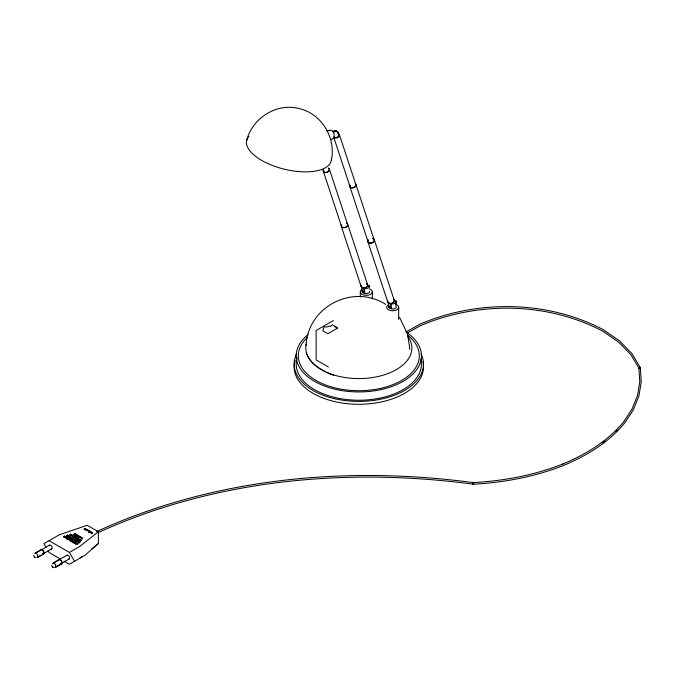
<?xml version="1.0" encoding="UTF-8"?>
<svg xmlns="http://www.w3.org/2000/svg" width="675" height="675" viewBox="0 0 675 675"><rect width="100%" height="100%" fill="white"/><g stroke="black" fill="none" stroke-linecap="round" stroke-linejoin="round"><path stroke-width="1.01" d="M473.057 482.979L473.116 482.583C503.769 480.954 534.279 475.225 562.916 463.978L562.823 464.02C585.799 454.418 607.804 441.163 623.767 421.715L632.087 408.983L637.529 395.449L639.807 381.611L638.862 367.808L639.951 367.192L640.221 368.204M331.29 160.49C336.352 137.987 321.41 113.214 298.628 108.447C276.1 102.794 251.893 118.505 246.561 140.898M306.079 345.457C307.792 306.728 352.823 283.399 385.695 304.349M407.784 332.75L420.247 325.747C477.833 301.126 547.104 301.919 602.851 331.223L618.756 342.233L630.906 354.679L638.955 368.229C639.301 369.866 638.761 365.614 640.322 367.85L641.25 381.822L638.93 395.938L633.378 409.733L624.712 422.947C608.656 442.513 586.533 455.836 563.423 465.497L563.338 465.531C534.6 476.82 503.989 482.574 473.217 484.211L473.091 483.595M640.288 367.909C641.174 367.36 637.462 367.116 639.588 368.567M96.652 531.571C213.528 477.908 346.511 465.632 473.116 482.583L473.065 484.169L473.31 483.005M473.243 484.186L473.268 483.621M640.102 368.263L640.162 367.402L631.918 353.573L619.574 340.917L603.349 329.729C547.315 300.274 477.689 299.481 419.799 324.219L406.207 331.847M639.259 367.327L639.225 368.483M46.001 547.197L43.951 543.645L59.341 534.76L87.176 525.277L98.373 531.74L98.373 543.586L84.788 555.382L69.398 564.266L64.1 561.203M98.373 531.74L79.658 546.488L69.398 552.42L49.081 540.683M79.658 558.343L82.105 556.419M91.867 548.716L98.373 543.586M473.099 484.194L473.133 484.169C347.009 467.328 214.54 479.385 98.018 532.668M364.601 288.267L369.394 285.457A3.696 2.135 0 0 1 368.626 287.786A3.696 2.135 0 0 1 364.601 288.267L364.601 292.764A3.696 2.135 0 0 1 362.585 291.617M389.171 307.058A3.696 2.135 0 0 0 391.188 308.197L391.188 303.708L395.972 300.898L395.972 305.387M333.425 320.515L316.145 330.488L316.145 359.918L328.421 367.006M330.632 326.295L332.37 324.759L337.399 327.67L337.399 328.202L327.856 333.712L322.827 330.809L324.034 326.776L326.582 327.021L330.151 326.025M35.016 553.12L40.981 549.678M77.726 543.662L64.581 536.068L63.577 536.65L76.722 544.244L77.726 543.662L77.726 544.126L64.581 536.532L63.577 537.114M36.045 552.952L49.545 545.155M79.751 542.143L67.407 535.022L66.471 535.562L78.806 542.692L79.751 542.143L78.806 543.156L78.806 542.692M79.751 542.607L67.407 535.486L66.471 536.026L69.112 537.553M69.955 534.701L70.824 534.195L81.084 540.127L80.215 541.088L69.955 534.701L80.215 540.624L81.084 540.127M69.955 535.165L70.824 534.667L81.084 540.591M74.748 533.571L73.87 534.077L81.852 538.684L82.73 538.178L74.748 533.571L82.73 538.642L81.852 539.148L81.852 538.684M74.748 534.035L73.87 534.541L79.194 537.612M84.181 529.883L84.181 529.107L85.253 528.491L88.071 530.12L88.071 530.888L85.253 529.267L85.253 528.491M37.378 557.221L40.787 555.247M43.343 553.77L51.73 548.935M37.555 557.533L43.529 554.091M88.071 530.12L86.991 530.736L84.181 529.107M88.577 531.562L89.648 530.947L92.467 532.567L91.395 533.191L88.577 531.562L88.577 532.339L89.648 531.714L92.467 533.343M53.004 563.017L58.97 559.575M58.59 560.048L66.968 555.213M57.451 560.874L53.182 563.338A2.185 1.257 60 0 1 53.873 563.271M60.767 563.827L69.154 558.993M55.367 567.118L60.48 564.157M55.544 567.43L61.518 563.988M326.708 130.823L329.586 130.359M333.307 137.759L336.243 137.405A3.459 2.557 80.8 0 0 338.496 135.338A3.459 2.557 80.8 0 0 337.719 131.583L333.965 131.861L333.045 131.22L336.513 130.663A3.459 2.557 80.8 0 0 334.083 131.49M54.16 567.751L52.498 566.992M35.353 557.668L34.509 557.094M338.167 133.633L338.673 133.92L337.88 132.764L338.167 133.633A3.097 2.244 -18.2 0 1 339.044 136.679A3.097 2.244 -18.2 0 1 334.859 137.962L334.26 137.666A3.097 2.244 -18.2 0 1 333.821 137.236M334.058 137.523L334.564 137.81L334.277 136.949M364.264 292.613L363.513 288.048L361.513 286.892L362.264 291.457L364.264 292.613A3.94 2.27 -60 0 0 364.745 292.967M390.85 308.045L390.099 303.488L388.1 302.332L388.851 306.889L390.85 308.045A3.94 2.27 -60 0 0 391.93 308.526M334.884 326.751L337.399 328.202M70.875 538.574L72.638 539.595M74.402 540.608L76.165 541.628M66.209 538.633L67.964 539.646M69.711 540.658L75.845 544.202M60.564 559.162L49.081 552.53L48.052 550.758M51.739 565.22L52.372 566.857M33.75 555.322L34.383 556.968M52.279 566.755L52.684 567.186M34.29 556.867L34.695 557.288M393.989 299.801L395.483 301.809M367.402 284.369L368.904 286.377M69.398 552.42L74.528 561.305M399.524 317.368L407.607 334.176L409.058 344.115A51.722 32.383 -8.3 0 1 409.556 349.346M374.262 239.684L394.132 299.987M355.953 184.562L374.119 239.726M339.466 134.89L355.843 184.596M333.889 137.7L349.937 186.41M349.827 186.443L368.002 241.599M367.867 241.65L387.737 301.953M347.676 224.243L367.546 284.555M329.366 169.13L347.541 224.286M323.249 171.003L341.423 226.167M341.28 226.209L361.15 286.512M398.672 307.294L398.672 319.503M372.355 291.845L372.355 298.974M360.315 291.845L360.315 296.933M91.395 533.191L91.395 533.967M89.648 530.947L89.648 531.714M80.215 540.624L80.215 541.088M70.824 534.195L70.824 534.667M67.407 535.022L67.407 535.486M64.581 536.068L64.581 536.532M40.517 550.344A2.548 1.468 60 0 1 42.567 550.015A2.548 1.468 60 0 1 44.052 553.103A2.548 1.468 60 0 1 42.255 553.964M43.023 553.871A2.185 1.257 60 0 1 42.652 553.837M42.255 550.1A2.185 1.257 60 0 1 42.652 550.395M43.023 550.783A2.185 1.257 60 0 1 43.588 553.542M328.784 130.798A4.632 3.417 80.8 0 1 333.998 133.718A4.632 3.417 80.8 0 1 331.012 139.43M58.683 559.837A2.548 1.468 60 0 1 61.67 561.338A2.548 1.468 60 0 1 60.708 564.055M333.602 375.292A51.722 26.831 7.6 0 1 326.962 372.507M325.122 371.596A51.722 26.831 7.6 0 1 306.248 352.46M59.155 559.887A2.185 1.257 60 0 1 59.847 559.828M60.244 559.997A2.185 1.257 60 0 1 61.737 562.182M61.577 563.439A2.185 1.257 60 0 1 61.012 563.768M52.785 563.903A2.185 1.257 60 0 1 52.937 563.566M54.27 563.448A2.185 1.257 60 0 1 55.612 565.11M55.763 565.625A2.185 1.257 60 0 1 55.046 567.211M395.668 304.282A6.016 3.476 0 0 1 397.583 309.285A6.016 3.476 0 0 1 388.792 309.952A6.016 3.476 0 0 1 388.403 304.838M66.572 555.778A2.185 1.257 60 0 1 69.154 556.47A2.185 1.257 60 0 1 68.462 559.052M617.406 430.11A181.643 104.87 0 0 1 615.904 431.629M605.222 441.02A181.643 104.87 0 0 1 602.792 442.884M49.148 545.721A2.185 1.257 60 0 1 51.73 546.413A2.185 1.257 60 0 1 51.038 548.994M58.185 560.621A2.185 1.257 60 0 1 58.337 560.275M61.163 563.262A2.185 1.257 60 0 1 61.012 563.6M35.885 553.382A2.185 1.257 60 0 1 37.775 555.727A2.185 1.257 60 0 1 36.686 557.28M34.948 553.669A2.185 1.257 60 0 1 35.513 553.34M407.717 336.116A53.038 30.62 0 0 1 365.985 378.304A53.038 30.62 0 0 1 306.205 344.115M422.904 361.893A64.69 37.344 0 0 1 357.438 404.274A64.69 37.344 0 0 1 295.152 360.315M421.217 354.24A64.69 37.344 0 0 1 358.273 401.414A64.69 37.344 0 0 1 296.713 353.632M420.863 359.184A62.623 36.155 0 0 1 357.48 400.224A62.623 36.155 0 0 1 297.186 357.666M405.928 331.965A62.623 36.155 0 0 1 403.498 381.122A62.623 36.155 0 0 1 318.406 383.408A62.623 36.155 0 0 1 308.07 334.598M407.498 335.053A60.488 34.923 0 0 1 400.596 381.046A60.488 34.923 0 0 1 320.701 382.911A60.488 34.923 0 0 1 307.395 337.39M369.343 288.841A6.016 3.476 0 0 1 371.267 293.836A6.016 3.476 0 0 1 362.467 294.511A6.016 3.476 0 0 1 362.078 289.389M331.425 158.482A43.487 19.06 13.6 0 1 282.04 168.607A43.487 19.06 13.6 0 1 248.923 136.384M369.647 291.187A3.696 2.135 0 0 1 365.538 293.6A3.696 2.135 0 0 1 362.559 290.68M366.441 284.175A3.696 2.135 0 0 1 367.377 284.318M366.787 283.517A3.35 2.43 -18.2 0 1 365.015 287.871A3.35 2.43 -18.2 0 1 361.243 285.213M346.916 223.214A3.35 2.43 -18.2 0 1 345.153 227.559A3.35 2.43 -18.2 0 1 341.373 224.91M346.807 223.298A3.198 2.32 -18.2 0 1 345.119 227.458A3.198 2.32 -18.2 0 1 341.508 224.927M328.632 168.134A3.198 2.32 -18.2 0 1 326.945 172.302A3.198 2.32 -18.2 0 1 323.333 169.762M328.556 168.202A3.097 2.244 -18.2 0 1 326.928 172.226A3.097 2.244 -18.2 0 1 323.435 169.771M362.745 291.811A3.94 2.27 -60 0 1 362.264 291.457M395.972 306.087A3.696 2.135 0 0 1 392.605 309.049A3.696 2.135 0 0 1 389.146 306.121M395.972 300.898A3.696 2.135 0 0 1 395.204 303.227A3.696 2.135 0 0 1 391.188 303.708M393.365 298.949A3.35 2.43 -18.2 0 1 391.601 303.303A3.35 2.43 -18.2 0 1 387.83 300.653M372.853 238.317A3.35 2.43 -18.2 0 1 373.798 241.625A3.35 2.43 -18.2 0 1 369.276 243.008A3.35 2.43 -18.2 0 1 368.331 239.709M372.777 238.418A3.198 2.32 -18.2 0 1 373.815 241.38A3.198 2.32 -18.2 0 1 369.832 243.034A3.198 2.32 -18.2 0 1 368.094 240.359M355.219 183.575A3.198 2.32 -18.2 0 1 353.531 187.734A3.198 2.32 -18.2 0 1 349.92 185.203M355.582 184.072A3.097 2.244 -18.2 0 1 353.118 187.76A3.097 2.244 -18.2 0 1 350.021 185.212M337.778 132.317A3.054 1.763 -60 0 1 338.386 133.059M389.323 307.252A3.94 2.27 -60 0 1 388.851 306.889M395.947 303.126A3.94 2.27 -60 0 1 395.896 303.986"/></g></svg>
